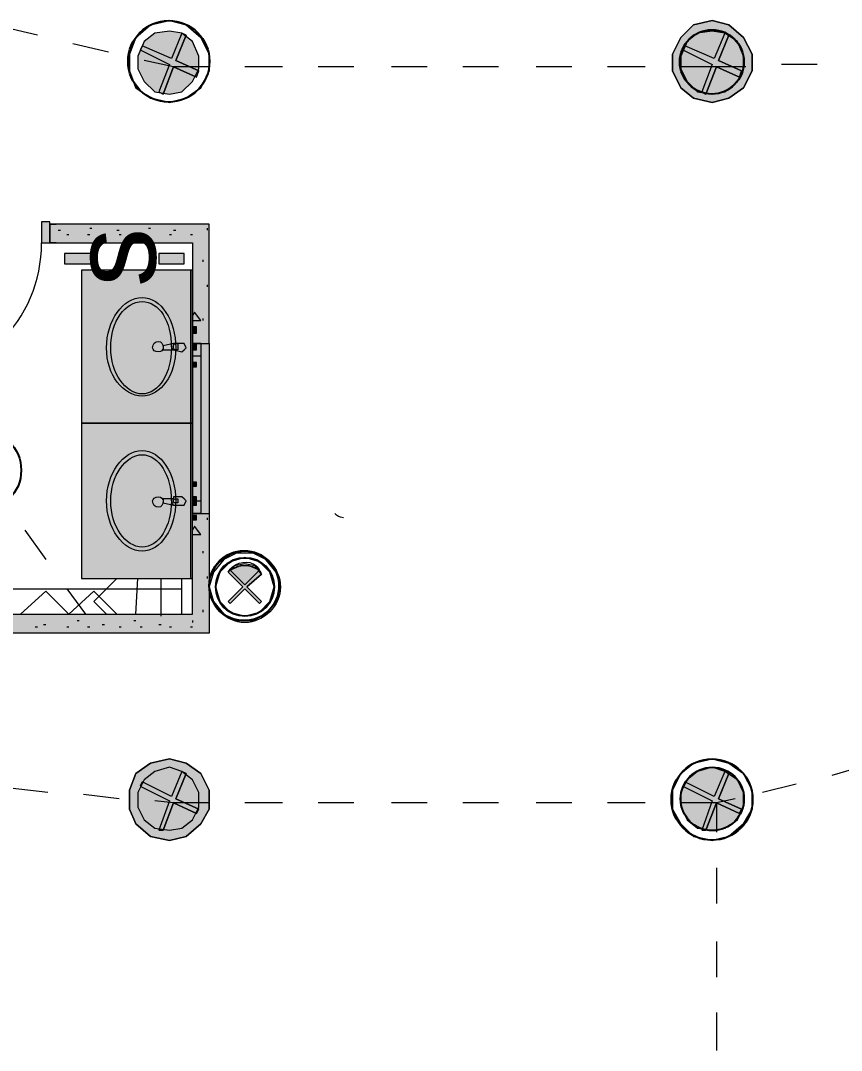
# Model space of a CAD drawing. Header units: inches. Extents: x 0.12 to 8.16, y 2.81 to 8.2.
# Drawn here: x 2.878 to 3.531, y 5.79 to 6.608 of the extents above; entities that cross this region are included whole.
import ezdxf

# ---------------------------------------------------------------- set-up
doc = ezdxf.new("R2010")
doc.units = ezdxf.units.IN
doc.header["$MEASUREMENT"] = 0
for name, color, linetype, true_color in [('PDF_Geometry', 7, 'Continuous', 0x029e21), ('PDF_Solid Fills', 7, 'Continuous', 0xffffff), ('PDF_Text', 7, 'Continuous', 0x5555ff)]:
    doc.layers.add(name, color=color, linetype=linetype, true_color=true_color)
doc.styles.add('PDF F2', font='arial.ttf')

msp = doc.modelspace()

# ---------------------------------------------------------------- hatches: boundary and pattern name
at = {"layer": 'PDF_Solid Fills', "true_color": 0xaaaaaa, "transparency": 33554559}
for points in [[(3.42833, 6.60833), (3.44167, 6.605), (3.45333, 6.595), (3.46, 6.58167), (3.46, 6.56833), (3.45333, 6.555), (3.44167, 6.54667), (3.42833, 6.54333), (3.41333, 6.54667), (3.40333, 6.555), (3.39667, 6.56833), (3.39667, 6.58167), (3.40333, 6.595), (3.41333, 6.605)], [(3.02, 6.56833), (3.01833, 6.56333), (3, 6.57167), (2.99167, 6.55), (2.98833, 6.55167), (2.99667, 6.57333), (2.97333, 6.585), (2.975, 6.58833), (2.99833, 6.57833), (3.00667, 6.59833), (3.01, 6.59667), (3.00167, 6.57667)], [(3.45167, 6.56833), (3.45, 6.56333), (3.43167, 6.57167), (3.42333, 6.55), (3.42, 6.55167), (3.42833, 6.57333), (3.405, 6.585), (3.40667, 6.58833), (3.43, 6.57833), (3.43833, 6.59833), (3.44167, 6.59667), (3.43333, 6.57667)], [(2.99667, 6.02167), (3.01, 6.01833), (3.02167, 6.01), (3.02833, 5.99667), (3.02833, 5.98167), (3.02167, 5.97), (3.01, 5.96), (2.99667, 5.95667), (2.98167, 5.96), (2.97, 5.97), (2.965, 5.98167), (2.965, 5.99667), (2.97, 6.01), (2.98167, 6.01833)], [(3.02, 5.98167), (3.01833, 5.97833), (3, 5.98667), (2.99167, 5.965), (2.98833, 5.965), (2.99667, 5.98833), (2.97333, 6), (2.975, 6.00333), (2.99833, 5.99167), (3.00667, 6.01167), (3.01, 6.01), (3.00167, 5.99)], [(3.45167, 5.98167), (3.45, 5.97833), (3.43167, 5.98667), (3.42333, 5.965), (3.42, 5.965), (3.42833, 5.98833), (3.405, 6), (3.40667, 6.00333), (3.43, 5.99167), (3.43833, 6.01167), (3.44167, 6.01), (3.43333, 5.99)]]:
    msp.add_hatch(color=253, dxfattribs=at).paths.add_polyline_path(points)
at = {"layer": 'PDF_Solid Fills', "transparency": 33554559}
for points in [[(2.99667, 6.55), (2.985, 6.55167), (2.97667, 6.56), (2.97167, 6.57), (2.97167, 6.58), (2.97667, 6.59167), (2.985, 6.59833), (2.99667, 6.6), (3.00667, 6.59833), (3.015, 6.59167), (3.02, 6.58), (3.02, 6.57), (3.015, 6.56), (3.00667, 6.55167)], [(2.99667, 6.6), (3.00667, 6.59833), (3.015, 6.59167), (3.02, 6.58), (3.02, 6.57), (3.015, 6.56), (3.00667, 6.55167), (2.99667, 6.55), (2.985, 6.55167), (2.97667, 6.56), (2.97167, 6.57), (2.97167, 6.58), (2.97667, 6.59167), (2.985, 6.59833)], [(3.42833, 6.6), (3.43833, 6.59833), (3.44833, 6.59167), (3.45333, 6.58), (3.45333, 6.57), (3.44833, 6.56), (3.43833, 6.55167), (3.42833, 6.55), (3.41667, 6.55167), (3.40833, 6.56), (3.40333, 6.57), (3.40333, 6.58), (3.40833, 6.59167), (3.41667, 6.59833)], [(3.00667, 6.35167), (3.00833, 6.35167), (3.01, 6.34833), (3.00833, 6.34667), (3.00667, 6.345), (3, 6.34667), (3, 6.34667), (2.99167, 6.34667), (2.99167, 6.34833), (2.99167, 6.34833), (2.99167, 6.35), (2.99167, 6.35), (3, 6.35167), (3, 6.35167)], [(3.00667, 6.23), (3.00833, 6.22833), (3.01, 6.22667), (3.00833, 6.22333), (3.00667, 6.22333), (3, 6.22333), (3, 6.22333), (2.99167, 6.225), (2.99167, 6.225), (2.99167, 6.22667), (2.99167, 6.22667), (2.99167, 6.22833), (3, 6.22833), (3, 6.23)], [(3.06833, 6.17167), (3.05667, 6.16), (3.045, 6.17167), (3.05333, 6.175), (3.06, 6.175)], [(3.06833, 6.17167), (3.05667, 6.16), (3.045, 6.17167), (3.05333, 6.175), (3.06, 6.175)], [(2.99667, 5.965), (2.985, 5.96667), (2.97667, 5.97333), (2.97167, 5.98333), (2.97167, 5.995), (2.97667, 6.005), (2.985, 6.01167), (2.99667, 6.015), (3.00667, 6.01167), (3.015, 6.005), (3.02, 5.995), (3.02, 5.98333), (3.015, 5.97333), (3.00667, 5.96667)], [(2.99667, 6.015), (3.00667, 6.01167), (3.015, 6.005), (3.02, 5.995), (3.02, 5.98333), (3.015, 5.97333), (3.00667, 5.96667), (2.99667, 5.965), (2.985, 5.96667), (2.97667, 5.97333), (2.97167, 5.98333), (2.97167, 5.995), (2.97667, 6.005), (2.985, 6.01167)], [(3.42833, 5.965), (3.41667, 5.96667), (3.40833, 5.97333), (3.40333, 5.98333), (3.40333, 5.995), (3.40833, 6.005), (3.41667, 6.01167), (3.42833, 6.015), (3.43833, 6.01167), (3.44833, 6.005), (3.45333, 5.995), (3.45333, 5.98333), (3.44833, 5.97333), (3.43833, 5.96667)]]:
    msp.add_hatch(color=256, dxfattribs=at).paths.add_polyline_path(points)
at = {"layer": 'PDF_Solid Fills', "true_color": 0x800080, "transparency": 33554559}
msp.add_hatch(color=216, dxfattribs=at).paths.add_polyline_path([(3.04333, 6.17), (3.04333, 6.17), (3.04833, 6.175), (3.05667, 6.17667), (3.065, 6.175), (3.07, 6.16833), (3.05833, 6.15833), (3.07, 6.14667), (3.06833, 6.145), (3.05667, 6.15667), (3.045, 6.145), (3.04333, 6.14667), (3.055, 6.15833)])
msp.add_hatch(color=216, dxfattribs=at).paths.add_polyline_path([(3.04333, 6.17), (3.04333, 6.17), (3.04833, 6.175), (3.05667, 6.17667), (3.065, 6.175), (3.07, 6.16833), (3.05833, 6.15833), (3.07, 6.14667), (3.06833, 6.145), (3.05667, 6.15667), (3.045, 6.145), (3.04333, 6.14667), (3.055, 6.15833)])

# ---------------------------------------------------------------- linework, layer by layer
at = {"layer": 'PDF_Geometry', "color": 8, "lineweight": 13, "true_color": 0x7f7f7f}
for points in [[(2.99667, 6.60833), (2.98167, 6.605), (2.97, 6.595), (2.965, 6.58167), (2.965, 6.56833), (2.97, 6.555), (2.98167, 6.54667), (2.99667, 6.54333), (3.01, 6.54667), (3.02167, 6.555), (3.02833, 6.56833), (3.02833, 6.58167), (3.02167, 6.595), (3.01, 6.605)], [(3.42833, 6.60833), (3.41333, 6.605), (3.40333, 6.595), (3.39667, 6.58167), (3.39667, 6.56833), (3.40333, 6.555), (3.41333, 6.54667), (3.42833, 6.54333), (3.44167, 6.54667), (3.45333, 6.555), (3.46, 6.56833), (3.46, 6.58167), (3.45333, 6.595), (3.44167, 6.605)], [(2.99667, 6.55), (3.00667, 6.55167), (3.015, 6.56), (3.02, 6.57), (3.02, 6.58), (3.015, 6.59167), (3.00667, 6.59833), (2.99667, 6.6), (2.985, 6.59833), (2.97667, 6.59167), (2.97167, 6.58), (2.97167, 6.57), (2.97667, 6.56), (2.985, 6.55167)], [(2.99667, 6.6), (2.985, 6.59833), (2.97667, 6.59167), (2.97167, 6.58), (2.97167, 6.57), (2.97667, 6.56), (2.985, 6.55167), (2.99667, 6.55), (3.00667, 6.55167), (3.015, 6.56), (3.02, 6.57), (3.02, 6.58), (3.015, 6.59167), (3.00667, 6.59833)], [(3.02, 6.56833), (3.00167, 6.57667), (3.01, 6.59667), (3.00667, 6.59833), (2.99833, 6.57833), (2.975, 6.58833), (2.97333, 6.585), (2.99667, 6.57333), (2.98833, 6.55167), (2.99167, 6.55), (3, 6.57167), (3.01833, 6.56333)], [(3.42833, 6.55), (3.43833, 6.55167), (3.44833, 6.56), (3.45333, 6.57), (3.45333, 6.58), (3.44833, 6.59167), (3.43833, 6.59833), (3.42833, 6.6), (3.41667, 6.59833), (3.40833, 6.59167), (3.40333, 6.58), (3.40333, 6.57), (3.40833, 6.56), (3.41667, 6.55167)], [(3.42833, 6.6), (3.41667, 6.59833), (3.40833, 6.59167), (3.40333, 6.58), (3.40333, 6.57), (3.40833, 6.56), (3.41667, 6.55167), (3.42833, 6.55), (3.43833, 6.55167), (3.44833, 6.56), (3.45333, 6.57), (3.45333, 6.58), (3.44833, 6.59167), (3.43833, 6.59833)], [(3.45167, 6.56833), (3.43333, 6.57667), (3.44167, 6.59667), (3.43833, 6.59833), (3.43, 6.57833), (3.40667, 6.58833), (3.405, 6.585), (3.42833, 6.57333), (3.42, 6.55167), (3.42333, 6.55), (3.43167, 6.57167), (3.45, 6.56333)], [(2.91333, 6.42333), (2.91333, 6.415), (2.935, 6.415), (2.935, 6.42333)], [(2.98833, 6.42333), (2.98833, 6.415), (3.00833, 6.415), (3.00833, 6.42333)], [(2.99667, 6.02167), (2.98167, 6.01833), (2.97, 6.01), (2.965, 5.99667), (2.965, 5.98167), (2.97, 5.97), (2.98167, 5.96), (2.99667, 5.95667), (3.01, 5.96), (3.02167, 5.97), (3.02833, 5.98167), (3.02833, 5.99667), (3.02167, 6.01), (3.01, 6.01833)], [(2.99667, 5.965), (3.00667, 5.96667), (3.015, 5.97333), (3.02, 5.98333), (3.02, 5.995), (3.015, 6.005), (3.00667, 6.01167), (2.99667, 6.015), (2.985, 6.01167), (2.97667, 6.005), (2.97167, 5.995), (2.97167, 5.98333), (2.97667, 5.97333), (2.985, 5.96667)], [(2.99667, 6.015), (2.985, 6.01167), (2.97667, 6.005), (2.97167, 5.995), (2.97167, 5.98333), (2.97667, 5.97333), (2.985, 5.96667), (2.99667, 5.965), (3.00667, 5.96667), (3.015, 5.97333), (3.02, 5.98333), (3.02, 5.995), (3.015, 6.005), (3.00667, 6.01167)], [(3.42833, 6.02167), (3.41333, 6.01833), (3.40333, 6.01), (3.39667, 5.99667), (3.39667, 5.98167), (3.40333, 5.97), (3.41333, 5.96), (3.42833, 5.95667), (3.44167, 5.96), (3.45333, 5.97), (3.46, 5.98167), (3.46, 5.99667), (3.45333, 6.01), (3.44167, 6.01833)], [(3.42833, 5.965), (3.43833, 5.96667), (3.44833, 5.97333), (3.45333, 5.98333), (3.45333, 5.995), (3.44833, 6.005), (3.43833, 6.01167), (3.42833, 6.015), (3.41667, 6.01167), (3.40833, 6.005), (3.40333, 5.995), (3.40333, 5.98333), (3.40833, 5.97333), (3.41667, 5.96667)], [(3.42833, 6.015), (3.41667, 6.01167), (3.40833, 6.005), (3.40333, 5.995), (3.40333, 5.98333), (3.40833, 5.97333), (3.41667, 5.96667), (3.42833, 5.965), (3.43833, 5.96667), (3.44833, 5.97333), (3.45333, 5.98333), (3.45333, 5.995), (3.44833, 6.005), (3.43833, 6.01167)], [(3.02, 5.98167), (3.00167, 5.99), (3.01, 6.01), (3.00667, 6.01167), (2.99833, 5.99167), (2.975, 6.00333), (2.97333, 6), (2.99667, 5.98833), (2.98833, 5.965), (2.99167, 5.965), (3, 5.98667), (3.01833, 5.97833)], [(3.45167, 5.98167), (3.43333, 5.99), (3.44167, 6.01), (3.43833, 6.01167), (3.43, 5.99167), (3.40667, 6.00333), (3.405, 6), (3.42833, 5.98833), (3.42, 5.965), (3.42333, 5.965), (3.43167, 5.98667), (3.45, 5.97833)]]:
    msp.add_lwpolyline(points, close=True, dxfattribs=at)
at = {"layer": 'PDF_Geometry', "color": 123, "lineweight": 13, "true_color": 0x71cebe}
for points in [[(2.99667, 6.60833), (3.01, 6.605), (3.02167, 6.595), (3.02833, 6.58167), (3.02833, 6.56833), (3.02167, 6.555), (3.01, 6.54667), (2.99667, 6.54333), (2.98167, 6.54667), (2.97, 6.555), (2.965, 6.56833), (2.965, 6.58167), (2.97, 6.595), (2.98167, 6.605)], [(3.42833, 6.60833), (3.44167, 6.605), (3.45333, 6.595), (3.46, 6.58167), (3.46, 6.56833), (3.45333, 6.555), (3.44167, 6.54667), (3.42833, 6.54333), (3.41333, 6.54667), (3.40333, 6.555), (3.39667, 6.56833), (3.39667, 6.58167), (3.40333, 6.595), (3.41333, 6.605)], [(2.99667, 6.6), (2.985, 6.59833), (2.97667, 6.59167), (2.97167, 6.58), (2.97167, 6.57), (2.97667, 6.56), (2.985, 6.55167), (2.99667, 6.55), (3.00667, 6.55167), (3.015, 6.56), (3.02, 6.57), (3.02, 6.58), (3.015, 6.59167), (3.00667, 6.59833)], [(3.42833, 6.6), (3.41667, 6.59833), (3.40833, 6.59167), (3.40333, 6.58), (3.40333, 6.57), (3.40833, 6.56), (3.41667, 6.55167), (3.42833, 6.55), (3.43833, 6.55167), (3.44833, 6.56), (3.45333, 6.57), (3.45333, 6.58), (3.44833, 6.59167), (3.43833, 6.59833)], [(2.99667, 6.02167), (3.01, 6.01833), (3.02167, 6.01), (3.02833, 5.99667), (3.02833, 5.98167), (3.02167, 5.97), (3.01, 5.96), (2.99667, 5.95667), (2.98167, 5.96), (2.97, 5.97), (2.965, 5.98167), (2.965, 5.99667), (2.97, 6.01), (2.98167, 6.01833)], [(2.99667, 6.015), (2.985, 6.01167), (2.97667, 6.005), (2.97167, 5.995), (2.97167, 5.98333), (2.97667, 5.97333), (2.985, 5.96667), (2.99667, 5.965), (3.00667, 5.96667), (3.015, 5.97333), (3.02, 5.98333), (3.02, 5.995), (3.015, 6.005), (3.00667, 6.01167)], [(3.42833, 6.02167), (3.44167, 6.01833), (3.45333, 6.01), (3.46, 5.99667), (3.46, 5.98167), (3.45333, 5.97), (3.44167, 5.96), (3.42833, 5.95667), (3.41333, 5.96), (3.40333, 5.97), (3.39667, 5.98167), (3.39667, 5.99667), (3.40333, 6.01), (3.41333, 6.01833)], [(3.42833, 6.015), (3.41667, 6.01167), (3.40833, 6.005), (3.40333, 5.995), (3.40333, 5.98333), (3.40833, 5.97333), (3.41667, 5.96667), (3.42833, 5.965), (3.43833, 5.96667), (3.44833, 5.97333), (3.45333, 5.98333), (3.45333, 5.995), (3.44833, 6.005), (3.43833, 6.01167)]]:
    msp.add_lwpolyline(points, close=True, dxfattribs=at)
at = {"layer": 'PDF_Geometry', "color": 7, "lineweight": 13}
for points in [[(2.89167, 6.59667), (2.86333, 6.60333)], [(2.94833, 6.58333), (2.92, 6.59)], [(3.02833, 6.57167), (3, 6.57167), (2.97667, 6.57667)], [(3.08667, 6.57167), (3.05667, 6.57167)], [(3.14333, 6.57167), (3.115, 6.57167)], [(3.20167, 6.57167), (3.17333, 6.57167)], [(3.25833, 6.57167), (3.23, 6.57167)], [(3.31667, 6.57167), (3.28833, 6.57167)], [(3.375, 6.57167), (3.345, 6.57167)], [(3.455, 6.57167), (3.43167, 6.57167), (3.40333, 6.57167)], [(3.51167, 6.57333), (3.48333, 6.57333)], [(2.90167, 6.44667), (2.90667, 6.44667)], [(2.90167, 6.43167), (2.90667, 6.43167)], [(3.02167, 6.35167), (3.02833, 6.35167)], [(2.57333, 6.14667), (2.57333, 6.14167), (2.57333, 6.14667), (2.57333, 6.13667), (3.015, 6.13667), (3.015, 6.21667), (3.02167, 6.21667), (3.02833, 6.21667), (3.02833, 6.12167), (3.015, 6.12167), (2.57333, 6.12167), (2.57333, 6.11), (2.57333, 6.115), (2.57333, 6.11)], [(3.02167, 6.21667), (3.02833, 6.21667)], [(2.88167, 6.20333), (2.89833, 6.18)], [(3.07, 6.16833), (3.065, 6.175), (3.05667, 6.17667), (3.04833, 6.175), (3.04333, 6.17), (3.055, 6.15833), (3.04333, 6.14667), (3.045, 6.145), (3.04333, 6.14667), (3.055, 6.15833), (3.04333, 6.17)], [(3.05667, 6.16), (3.045, 6.17167)], [(3.05667, 6.16), (3.06833, 6.17167)], [(2.915, 6.15667), (2.93, 6.13667)], [(3.55167, 6.01667), (3.52333, 6.00833)], [(3.495, 6.00167), (3.46833, 5.995)], [(2.9, 5.995), (2.87, 5.99833)], [(2.95667, 5.99), (2.92833, 5.99333)], [(3.02833, 5.98667), (3, 5.98667), (2.985, 5.98833)], [(3.08667, 5.98667), (3.05667, 5.98667)], [(3.14333, 5.98667), (3.115, 5.98667)], [(3.20167, 5.98667), (3.17333, 5.98667)], [(3.25833, 5.98667), (3.23, 5.98667)], [(3.31667, 5.98667), (3.28833, 5.98667)], [(3.375, 5.98667), (3.345, 5.98667)], [(3.44667, 5.99), (3.43167, 5.98667), (3.40333, 5.98667)], [(3.43167, 5.98667), (3.43167, 5.96333)], [(3.43167, 5.935), (3.43167, 5.90667)], [(3.43167, 5.87667), (3.43167, 5.84833)], [(3.43167, 5.82), (3.43167, 5.79)]]:
    msp.add_lwpolyline(points, dxfattribs=at)
at = {"layer": 'PDF_Geometry', "color": 251, "lineweight": 9, "true_color": 0x6a6a6a}
for points in [[(3.00667, 6.59833), (2.99833, 6.57833), (2.975, 6.58833)], [(3.01, 6.59667), (3.00167, 6.57667), (3.02, 6.56833)], [(3.43833, 6.59833), (3.43, 6.57833), (3.40667, 6.58833)], [(3.44167, 6.59667), (3.43333, 6.57667), (3.45167, 6.56833)], [(2.97333, 6.585), (2.99667, 6.57333), (2.98833, 6.55167)], [(3.405, 6.585), (3.42833, 6.57333), (3.42, 6.55167)], [(3.01833, 6.56333), (3, 6.57167), (2.99167, 6.55)], [(3.45, 6.56333), (3.43167, 6.57167), (3.42333, 6.55)], [(3.00667, 6.13667), (3.00667, 6.165)], [(2.58333, 6.15667), (3.00667, 6.15667)], [(3.00667, 6.01167), (2.99833, 5.99167), (2.975, 6.00333)], [(3.01, 6.01), (3.00167, 5.99), (3.02, 5.98167)], [(3.43833, 6.01167), (3.43, 5.99167), (3.40667, 6.00333)], [(3.44167, 6.01), (3.43333, 5.99), (3.45167, 5.98167)], [(2.97333, 6), (2.99667, 5.98833), (2.98833, 5.965)], [(3.405, 6), (3.42833, 5.98833), (3.42, 5.965)], [(3.01833, 5.97833), (3, 5.98667), (2.99167, 5.965)], [(3.45, 5.97833), (3.43167, 5.98667), (3.42333, 5.965)]]:
    msp.add_lwpolyline(points, dxfattribs=at)
at = {"layer": 'PDF_Geometry', "color": 30, "lineweight": 9, "true_color": 0xff6600}
msp.add_lwpolyline([(2.90167, 6.44833), (2.895, 6.44833), (2.895, 6.43167), (2.90167, 6.43167)], close=True, dxfattribs=at)
at = {"layer": 'PDF_Geometry', "color": 7, "lineweight": 13}
for points in [[(2.90167, 6.44667), (2.90167, 6.43167), (3.015, 6.43167), (3.015, 6.35167), (3.02167, 6.35167), (3.02833, 6.35167), (3.02833, 6.44667), (3.015, 6.44667)], [(2.90667, 6.44667), (2.90167, 6.44667), (2.90167, 6.43167), (2.90667, 6.43167), (2.90167, 6.43167), (2.90167, 6.44667)], [(3.02167, 6.35167), (3.015, 6.35167)], [(3.02167, 6.21667), (3.015, 6.21667)], [(3.02833, 6.15833), (3.03167, 6.14667), (3.04, 6.13667), (3.05, 6.13167), (3.06333, 6.13167), (3.07333, 6.13667), (3.08167, 6.14667), (3.085, 6.15833), (3.08167, 6.17), (3.07333, 6.18), (3.06333, 6.185), (3.05, 6.185), (3.04, 6.18), (3.03167, 6.17)], [(3.08, 6.15833), (3.07667, 6.17), (3.06833, 6.17833), (3.05667, 6.18167), (3.045, 6.17833), (3.03667, 6.17), (3.03333, 6.15833), (3.03667, 6.14667), (3.045, 6.13833), (3.05667, 6.135), (3.06833, 6.13833), (3.07667, 6.14667)], [(3.065, 6.175), (3.05667, 6.17667), (3.04833, 6.175), (3.04333, 6.17), (3.055, 6.15833), (3.04333, 6.14667), (3.045, 6.145), (3.05667, 6.15667), (3.06833, 6.145), (3.07, 6.14667), (3.05833, 6.15833), (3.07, 6.16833)], [(3.06833, 6.17167), (3.06, 6.175), (3.05333, 6.175), (3.045, 6.17167), (3.05667, 6.16)], [(3.06833, 6.17167), (3.06, 6.175), (3.05333, 6.175), (3.045, 6.17167), (3.05667, 6.16)], [(3.07, 6.14667), (3.06833, 6.145), (3.05667, 6.15667), (3.045, 6.145), (3.05667, 6.15667), (3.06833, 6.145), (3.07, 6.14667), (3.05833, 6.15833), (3.07, 6.16833), (3.05833, 6.15833)]]:
    msp.add_lwpolyline(points, close=True, dxfattribs=at)
at = {"layer": 'PDF_Geometry', "color": 54, "lineweight": 13, "true_color": 0x9f9f00}
for points in [[(2.90833, 6.44167), (2.91, 6.44167)], [(2.93333, 6.44333), (2.935, 6.44333)], [(2.955, 6.44167), (2.95667, 6.44167)], [(2.98, 6.44333), (2.98167, 6.44333)], [(3, 6.44167), (3.00167, 6.44167)], [(3.02667, 6.44333), (3.02667, 6.44167)], [(2.915, 6.43833), (2.91667, 6.43833)], [(2.93167, 6.43833), (2.93333, 6.43833)], [(2.95667, 6.43833), (2.95833, 6.43833)], [(2.97333, 6.43833), (2.975, 6.43833)], [(2.99667, 6.43833), (2.99833, 6.43833)], [(3.01333, 6.43833), (3.015, 6.43833)], [(3.02333, 6.41833), (3.02333, 6.41667)], [(3.02667, 6.39833), (3.02667, 6.39667)], [(3.015, 6.37), (3.02167, 6.37), (3.01667, 6.37667), (3.015, 6.37333)], [(3.02333, 6.37167), (3.02333, 6.37)], [(3.02667, 6.21333), (3.02667, 6.21167)], [(3.015, 6.2), (3.02167, 6.2), (3.01667, 6.20667), (3.015, 6.20333)], [(3.02333, 6.18667), (3.02333, 6.185)], [(3.02667, 6.16667), (3.02667, 6.165)], [(3.02333, 6.14), (3.02333, 6.13833)], [(2.92333, 6.13167), (2.925, 6.13167)], [(2.96833, 6.13167), (2.97, 6.13167)], [(3.015, 6.13167), (3.015, 6.13)], [(2.89, 6.12667), (2.89167, 6.12667)], [(2.89667, 6.12833), (2.89833, 6.12833)], [(2.915, 6.12667), (2.91667, 6.12667)], [(2.93167, 6.12667), (2.93333, 6.12667)], [(2.94333, 6.12833), (2.945, 6.12833)], [(2.95667, 6.12667), (2.95833, 6.12667)], [(2.97333, 6.12667), (2.975, 6.12667)], [(2.98833, 6.12833), (2.99, 6.12833)], [(2.99667, 6.12667), (2.99833, 6.12667)], [(3.01333, 6.12667), (3.015, 6.12667)]]:
    msp.add_lwpolyline(points, dxfattribs=at)
at = {"layer": 'PDF_Geometry', "color": 30, "lineweight": 13, "true_color": 0xff6600}
msp.add_lwpolyline([(2.78333, 6.43167), (2.78333, 6.32, 0.414179), (2.895, 6.43167)], format="xyb", dxfattribs=at)
at = {"layer": 'PDF_Geometry', "color": 251, "lineweight": 9, "true_color": 0x6a6a6a}
for points in [[(2.935, 6.415), (2.935, 6.42333), (2.91333, 6.42333), (2.91333, 6.415)], [(3.00833, 6.415), (3.00833, 6.42333), (2.98833, 6.42333), (2.98833, 6.415)]]:
    msp.add_lwpolyline(points, close=True, dxfattribs=at)
at = {"layer": 'PDF_Geometry', "color": 6, "lineweight": 9}
for points in [[(3.015, 6.41), (2.92667, 6.41), (2.92667, 6.28833), (3.015, 6.28833)], [(3.015, 6.365), (3.015, 6.36), (3.01833, 6.36), (3.01833, 6.365)], [(3.00667, 6.35167), (3, 6.35167), (2.99167, 6.35), (2.99167, 6.34833), (2.99167, 6.34667), (3, 6.34667), (3.00667, 6.345), (3.00833, 6.34667), (3.01, 6.34833), (3.00833, 6.35167)], [(3.015, 6.35167), (3.015, 6.34667), (3.01833, 6.34667), (3.01833, 6.35167)], [(3.015, 6.33667), (3.015, 6.33333), (3.01833, 6.33333), (3.01833, 6.33667)], [(3.015, 6.28833), (2.92667, 6.28833), (2.92667, 6.165), (3.015, 6.165)], [(3.015, 6.24167), (3.015, 6.23833), (3.01833, 6.23833), (3.01833, 6.24167)], [(3.00667, 6.23), (3, 6.23), (3, 6.22833), (2.99167, 6.22833), (2.99167, 6.22667), (2.99167, 6.225), (3, 6.22333), (3.00667, 6.22333), (3.00833, 6.22333), (3.01, 6.22667), (3.00833, 6.22833)], [(3.015, 6.23), (3.015, 6.22333), (3.01833, 6.22333), (3.01833, 6.23)], [(3.015, 6.215), (3.015, 6.21167), (3.01833, 6.21167), (3.01833, 6.215)]]:
    msp.add_lwpolyline(points, close=True, dxfattribs=at)
for points in [[(3.01333, 6.41), (3.01333, 6.28833), (3.01333, 6.165)], [(3, 6.35167), (3, 6.35167)], [(3.00167, 6.35167), (3.00333, 6.35167), (3.00333, 6.34667), (3.00167, 6.34667)], [(2.99167, 6.35), (2.99167, 6.35)], [(2.99167, 6.34833), (2.99167, 6.34833)], [(3, 6.34667), (3, 6.34667)], [(3.00167, 6.22833), (3.00333, 6.22833), (3.00333, 6.225), (3.00167, 6.225)], [(2.99167, 6.22667), (2.99167, 6.22667)], [(2.99167, 6.225), (2.99167, 6.225)], [(3, 6.22333), (3, 6.22333)]]:
    msp.add_lwpolyline(points, dxfattribs=at)
at = {"layer": 'PDF_Geometry', "color": 30, "lineweight": 13, "true_color": 0xff6600}
for points in [[(3.015, 6.35167), (3.015, 6.21667)], [(3.02833, 6.35167), (3.02833, 6.21667)], [(3.015, 6.22667), (3.015, 6.34167)], [(3.02167, 6.34167), (3.02167, 6.22667)]]:
    msp.add_lwpolyline(points, dxfattribs=at)
at = {"layer": 'PDF_Geometry', "color": 30, "lineweight": 9, "true_color": 0xff6600}
for points in [[(3.02167, 6.35167), (3.02167, 6.34167), (3.015, 6.34167), (3.015, 6.35167)], [(3.015, 6.21667), (3.015, 6.22667), (3.02167, 6.22667), (3.02167, 6.21667)]]:
    msp.add_lwpolyline(points, dxfattribs=at)
at = {"layer": 'PDF_Geometry', "color": 156, "lineweight": 13, "true_color": 0x004080}
for points in [[(2.955, 6.165), (2.93667, 6.14667), (2.94667, 6.13667)], [(2.955, 6.13667), (2.93667, 6.155), (2.91667, 6.13667), (2.89833, 6.155), (2.87833, 6.13667)]]:
    msp.add_lwpolyline(points, dxfattribs=at)
at = {"layer": 'PDF_Geometry', "color": 1, "lineweight": 13}
for points in [[(2.97, 6.13667), (2.97167, 6.165)], [(2.99, 6.135), (2.99, 6.165)]]:
    msp.add_lwpolyline(points, dxfattribs=at)
at = {"layer": 'PDF_Geometry', "color": 7, "lineweight": 25}
for centre, radius in [((2.99619, 6.57596), 0.03238), ((3.42808, 6.57551), 0.02551), ((2.84652, 6.25103), 0.03231), ((3.05607, 6.15929), 0.02775), ((3.05679, 6.15833), 0.02321), ((3.42819, 5.98936), 0.03231), ((3.42842, 5.98982), 0.02518)]:
    msp.add_circle(centre, radius, dxfattribs=at)
at = {"layer": 'PDF_Geometry', "color": 6, "lineweight": 9}
for points in [[(2.94667, 6.34833), (2.94667, 6.37), (2.96, 6.38833), (2.975, 6.38833)], [(2.95, 6.34833), (2.95, 6.37), (2.96167, 6.385), (2.975, 6.385)], [(2.975, 6.38833), (2.99, 6.38833), (3.00167, 6.37), (3.00167, 6.34833)], [(2.975, 6.385), (2.98833, 6.385), (2.99833, 6.37), (2.99833, 6.34833)], [(2.98333, 6.34833), (2.98333, 6.35167), (2.985, 6.35333), (2.98833, 6.35333)], [(2.98833, 6.35333), (2.99, 6.35333), (2.99167, 6.35167), (2.99167, 6.34833)], [(2.99833, 6.35), (2.99833, 6.35167), (2.99833, 6.35167), (3, 6.35167)], [(3, 6.34833), (3, 6.35), (3, 6.35167), (3.00167, 6.35167)], [(2.975, 6.31), (2.96, 6.31), (2.94667, 6.32667), (2.94667, 6.34833)], [(2.975, 6.31167), (2.96167, 6.31167), (2.95, 6.32833), (2.95, 6.34833)], [(3.00167, 6.34833), (3.00167, 6.32667), (2.99, 6.31), (2.975, 6.31)], [(2.99833, 6.34833), (2.99833, 6.32833), (2.98833, 6.31167), (2.975, 6.31167)], [(2.98833, 6.345), (2.985, 6.345), (2.98333, 6.34667), (2.98333, 6.34833)], [(2.99167, 6.34833), (2.99167, 6.34667), (2.99, 6.345), (2.98833, 6.345)], [(3, 6.34667), (2.99833, 6.34667), (2.99833, 6.35), (2.99833, 6.35)], [(3.00167, 6.34667), (3, 6.34667), (3, 6.34833), (3, 6.34833)], [(2.94667, 6.22667), (2.94667, 6.24833), (2.96, 6.26667), (2.975, 6.26667)], [(2.95, 6.22667), (2.95, 6.24667), (2.96167, 6.26333), (2.975, 6.26333)], [(2.975, 6.26667), (2.99, 6.26667), (3.00167, 6.24833), (3.00167, 6.22667)], [(2.975, 6.26333), (2.98833, 6.26333), (2.99833, 6.24667), (2.99833, 6.22667)], [(2.98333, 6.22667), (2.98333, 6.22833), (2.985, 6.23), (2.98833, 6.23)], [(2.98833, 6.23), (2.99, 6.23), (2.99167, 6.22833), (2.99167, 6.22667)], [(3, 6.22333), (2.99833, 6.225), (2.99833, 6.22667), (2.99833, 6.22833)], [(2.99833, 6.22833), (2.99833, 6.22833), (2.99833, 6.22833), (3, 6.22833)], [(3, 6.22667), (3, 6.22667), (3, 6.22833), (3.00167, 6.22833)], [(2.975, 6.18667), (2.96, 6.18667), (2.94667, 6.205), (2.94667, 6.22667)], [(2.975, 6.19), (2.96167, 6.19), (2.95, 6.20667), (2.95, 6.22667)], [(3.00167, 6.22667), (3.00167, 6.205), (2.99, 6.18667), (2.975, 6.18667)], [(2.99833, 6.22667), (2.99833, 6.20667), (2.98833, 6.19), (2.975, 6.19)], [(2.98833, 6.22167), (2.985, 6.22167), (2.98333, 6.22333), (2.98333, 6.22667)], [(2.99167, 6.22667), (2.99167, 6.22333), (2.99, 6.22167), (2.98833, 6.22167)], [(3.00167, 6.225), (3, 6.225), (3, 6.225), (3, 6.22667)]]:
    msp.add_open_spline(points, degree=3, dxfattribs=at)
at = {"layer": 'PDF_Geometry', "color": 156, "lineweight": 13, "true_color": 0x004080}
msp.add_open_spline([(3.135, 6.21333), (3.13167, 6.21333), (3.13, 6.215), (3.12833, 6.21667)], degree=3, dxfattribs=at)
at = {"layer": 'PDF_Geometry', "color": 7, "lineweight": 13}
for points in [[(3.02833, 6.15833), (3.02833, 6.17333), (3.04167, 6.18667), (3.05667, 6.18667)], [(3.05667, 6.18667), (3.07167, 6.18667), (3.085, 6.17333), (3.085, 6.15833)], [(3.03333, 6.15833), (3.03333, 6.17167), (3.04333, 6.18167), (3.05667, 6.18167)], [(3.04333, 6.17), (3.04667, 6.17667), (3.05667, 6.18), (3.06333, 6.17667)], [(3.05667, 6.18167), (3.07, 6.18167), (3.08, 6.17167), (3.08, 6.15833)], [(3.045, 6.17167), (3.05167, 6.17667), (3.06167, 6.17667), (3.06833, 6.17167)], [(3.06333, 6.17667), (3.06667, 6.175), (3.06833, 6.17167), (3.07, 6.16833)], [(3.05667, 6.13), (3.04167, 6.13), (3.02833, 6.14333), (3.02833, 6.15833)], [(3.05667, 6.135), (3.04333, 6.135), (3.03333, 6.145), (3.03333, 6.15833)], [(3.085, 6.15833), (3.085, 6.14333), (3.07167, 6.13), (3.05667, 6.13)], [(3.08, 6.15833), (3.08, 6.145), (3.07, 6.135), (3.05667, 6.135)]]:
    msp.add_open_spline(points, degree=3, dxfattribs=at)
at = {"layer": 'PDF_Solid Fills', "lineweight": 25, "transparency": 33554559}
for points in [[(2.895, 6.44833), (2.90167, 6.44833), (2.895, 6.43167), (2.90167, 6.43167)], [(2.90167, 6.44667), (3.015, 6.44667), (2.90167, 6.43167), (3.015, 6.43167)], [(3.015, 6.44667), (3.02833, 6.44667), (3.015, 6.43167)], [(3.015, 6.43167), (3.02833, 6.44667), (3.02833, 6.43167)], [(3.015, 6.43167), (3.02833, 6.43167), (3.015, 6.35167), (3.02833, 6.35167)], [(2.92667, 6.41), (3.015, 6.41), (2.92667, 6.28833), (3.015, 6.28833)], [(3.015, 6.365), (3.01833, 6.365), (3.015, 6.36), (3.01833, 6.36)], [(3.015, 6.35167), (3.02833, 6.35167), (3.015, 6.21667), (3.02833, 6.21667)], [(3.015, 6.35167), (3.02167, 6.35167), (3.015, 6.21667), (3.02167, 6.21667)], [(3.015, 6.35167), (3.01833, 6.35167), (3.015, 6.34667), (3.01833, 6.34667)], [(3.015, 6.33667), (3.01833, 6.33667), (3.015, 6.33333), (3.01833, 6.33333)], [(2.92667, 6.28833), (3.015, 6.28833), (2.92667, 6.165), (3.015, 6.165)], [(3.015, 6.24167), (3.01833, 6.24167), (3.015, 6.23833), (3.01833, 6.23833)], [(3.015, 6.23), (3.01833, 6.23), (3.015, 6.22333), (3.01833, 6.22333)], [(3.015, 6.21667), (3.02833, 6.21667), (3.015, 6.13667), (3.02833, 6.13667)], [(3.015, 6.215), (3.01833, 6.215), (3.015, 6.21167), (3.01833, 6.21167)], [(2.36833, 6.13667), (3.015, 6.13667), (2.36833, 6.12167), (3.015, 6.12167)], [(3.015, 6.13667), (3.02833, 6.12167), (3.015, 6.12167)], [(3.02833, 6.13667), (3.02833, 6.12167), (3.015, 6.13667)]]:
    msp.add_solid(points, dxfattribs=at)
at = {"layer": 'PDF_Solid Fills', "color": 253, "lineweight": 25, "true_color": 0xaaaaaa, "transparency": 33554559}
for points in [[(2.91333, 6.42333), (2.935, 6.42333), (2.91333, 6.415), (2.935, 6.415)], [(2.98833, 6.42333), (3.00833, 6.42333), (2.98833, 6.415), (3.00833, 6.415)]]:
    msp.add_solid(points, dxfattribs=at)

# ---------------------------------------------------------------- texts
at = {"layer": 'PDF_Text', "insert": (2.95259, 6.39667), "char_height": 0.0672, "attachment_point": 4, "rotation": 89.89919, "style": 'PDF F2'}
msp.add_mtext('s', dxfattribs=at)

doc.saveas('drawing.dxf')
